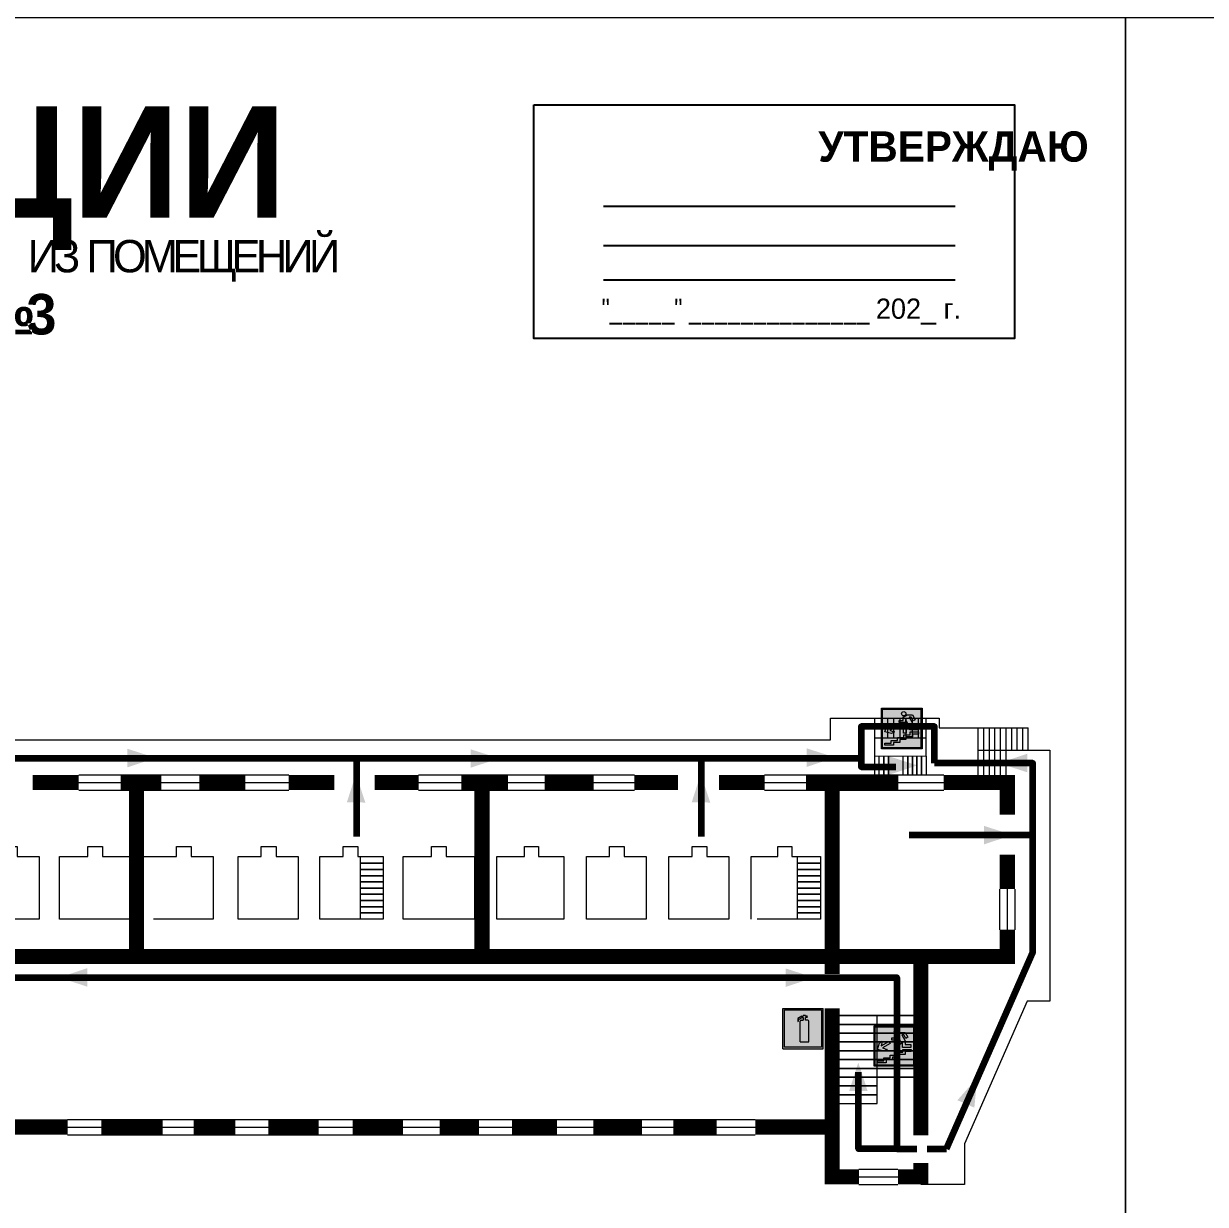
# Model space of a CAD drawing. Header units: millimetres. Extents: x 13810 to 67229, y 12374 to 21950.
# Drawn here: x 33169.7 to 33403.2, y 15101.3 to 15334.7 of the extents above; entities that cross this region are included whole.
import ezdxf

# ---------------------------------------------------------------- set-up
doc = ezdxf.new("R2010")
doc.units = ezdxf.units.MM
doc.linetypes.add('{ Wide Dash }', pattern=[12, 4, -2, 4, -2])
doc.layers.add('План_Штампы', color=7, linetype='Continuous')
doc.styles.add('обычный', font='arial.ttf')

# ---------------------------------------------------------------- blocks, each defined once
blk = doc.blocks.new('вниз 3')
at = {"lineweight": 0, "true_color": 0xffffff}
h = blk.add_hatch(color=7, dxfattribs=at)
h.dxf.hatch_style = 1
h.paths.add_polyline_path([(40997.5, -4475.69), (40997.25, -4475.28), (40995.76, -4476.15), (40995.97, -4475.23), (40995.39, -4475.56), (40995.05, -4476.83), (40996.33, -4477.17), (40996.91, -4476.83), (40996, -4476.55)], flags=0)
h.paths.add_polyline_path([(40999.81, -4473.95), (41000.22, -4473.95), (41000.64, -4474.67), (41001.03, -4474.43), (41000.46, -4473.49), (41000.42, -4473.49), (40999.43, -4473.49), (40998.68, -4473.92), (40998.68, -4474.57), (40997.88, -4474.57), (40997.88, -4475), (40999.14, -4475), (40999.14, -4474.43), (40999.14, -4474.38), (40999.59, -4475.15), (40998.72, -4475.67), (40998.72, -4477.06), (40999.24, -4477.06), (40999.24, -4475.96), (40999.95, -4475.56), (40999.95, -4476.43), (41001.61, -4476.43), (41001.61, -4475.88), (41000.47, -4475.88), (41000.47, -4475.12)], flags=0)
h.paths.add_polyline_path([(40999.2, -4473.24, 1), (40998.35, -4473.24, 1)], flags=0)
h.paths.add_polyline_path([(41000.46, -4477.26), (41001.69, -4477.26), (41001.69, -4476.84), (41000.03, -4476.84), (41000.03, -4477.39), (40998.78, -4477.39), (40998.78, -4477.95), (40997.53, -4477.95), (40997.53, -4478.5), (40996.29, -4478.5), (40996.29, -4479.06), (40995.05, -4479.06), (40995.05, -4479.48), (40995.29, -4479.48), (40996.72, -4479.48), (40996.72, -4478.92), (40997.97, -4478.92), (40997.97, -4478.36), (40999.2, -4478.36), (40999.2, -4477.81), (41000.46, -4477.81)], flags=0)
h.paths.add_polyline_path([(41002.37, -4472.17), (40994.37, -4472.17), (40994.37, -4480.17), (41002.37, -4480.17)])
h.paths.add_polyline_path([(41002.16, -4479.96), (40994.57, -4479.96), (40994.57, -4472.37), (41002.16, -4472.37)], flags=16)
h.paths.add_polyline_path([(41001.61, -4475.88), (41001.61, -4476.43), (40999.95, -4476.43), (40999.95, -4475.56), (40999.24, -4475.96), (40999.24, -4477.06), (40998.72, -4477.06), (40998.72, -4475.67), (40999.59, -4475.15), (40999.14, -4474.38), (40999.14, -4474.43), (40999.14, -4475), (40997.88, -4475), (40997.88, -4474.57), (40998.68, -4474.57), (40998.68, -4473.92), (40999.43, -4473.49), (41000.42, -4473.49), (41000.46, -4473.49), (41001.03, -4474.43), (41000.64, -4474.67), (41000.22, -4473.95), (40999.81, -4473.95), (41000.47, -4475.12), (41000.47, -4475.88)], flags=0)
h.paths.add_polyline_path([(41001.69, -4476.84), (41001.69, -4477.26), (41000.46, -4477.26), (41000.46, -4477.81), (40999.2, -4477.81), (40999.2, -4478.36), (40997.97, -4478.36), (40997.97, -4478.92), (40996.72, -4478.92), (40996.72, -4479.48), (40995.05, -4479.48), (40995.05, -4479.06), (40996.29, -4479.06), (40996.29, -4478.5), (40997.53, -4478.5), (40997.53, -4477.95), (40998.78, -4477.95), (40998.78, -4477.39), (41000.03, -4477.39), (41000.03, -4476.84)], flags=0)
h.paths.add_polyline_path([(40998.35, -4473.24, -1), (40999.2, -4473.24, -1)], flags=0)
h.paths.add_polyline_path([(40997.5, -4475.69), (40996, -4476.55), (40996.91, -4476.83), (40996.33, -4477.17), (40995.05, -4476.83), (40995.39, -4475.56), (40995.97, -4475.23), (40995.76, -4476.15), (40997.25, -4475.28)], flags=0)
at = {"lineweight": 0}
h = blk.add_hatch(color=126, dxfattribs=at)
h.dxf.hatch_style = 1
h.paths.add_polyline_path([(41002.16, -4472.37), (40994.57, -4472.37), (40994.57, -4479.96), (41002.16, -4479.96)])
h.paths.add_polyline_path([(40995.97, -4475.23), (40995.76, -4476.15), (40997.25, -4475.28), (40997.5, -4475.69), (40996, -4476.55), (40996.91, -4476.83), (40996.33, -4477.17), (40995.05, -4476.83), (40995.39, -4475.56)], flags=16)
h.paths.add_polyline_path([(40997.88, -4474.57), (40998.68, -4474.57), (40998.68, -4473.92), (40999.43, -4473.49), (41000.42, -4473.49), (41000.46, -4473.49), (41001.03, -4474.43), (41000.64, -4474.67), (41000.22, -4473.95), (40999.81, -4473.95), (41000.47, -4475.12), (41000.47, -4475.88), (41001.61, -4475.88), (41001.61, -4476.43), (40999.95, -4476.43), (40999.95, -4475.56), (40999.24, -4475.96), (40999.24, -4477.06), (40998.72, -4477.06), (40998.72, -4475.67), (40999.59, -4475.15), (40999.14, -4474.38), (40999.14, -4474.43), (40999.14, -4475), (40997.88, -4475)], flags=16)
h.paths.add_polyline_path([(40998.35, -4473.24, -1), (40999.2, -4473.24, -1)], flags=16)
h.paths.add_polyline_path([(40997.53, -4477.95), (40998.78, -4477.95), (40998.78, -4477.39), (41000.03, -4477.39), (41000.03, -4476.84), (41001.69, -4476.84), (41001.69, -4477.26), (41000.46, -4477.26), (41000.46, -4477.81), (40999.2, -4477.81), (40999.2, -4478.36), (40997.97, -4478.36), (40997.97, -4478.92), (40996.72, -4478.92), (40996.72, -4479.48), (40995.05, -4479.48), (40995.05, -4479.06), (40996.29, -4479.06), (40996.29, -4478.5), (40997.53, -4478.5)], flags=16)
at = {"lineweight": 0, "true_color": 0xffffff}
h = blk.add_hatch(color=7, dxfattribs=at)
h.dxf.hatch_style = 1
h.paths.add_polyline_path([(40999.2, -4473.24, 1), (40998.35, -4473.24, 1)])
h.paths.add_polyline_path([(40999.81, -4473.95), (41000.22, -4473.95), (41000.64, -4474.67), (41001.03, -4474.43), (41000.46, -4473.49), (41000.42, -4473.49), (40999.43, -4473.49), (40998.68, -4473.92), (40998.68, -4474.57), (40997.88, -4474.57), (40997.88, -4475), (40999.14, -4475), (40999.14, -4474.43), (40999.14, -4474.38), (40999.59, -4475.15), (40998.72, -4475.67), (40998.72, -4477.06), (40999.24, -4477.06), (40999.24, -4475.96), (40999.95, -4475.56), (40999.95, -4476.43), (41001.61, -4476.43), (41001.61, -4475.88), (41000.47, -4475.88), (41000.47, -4475.12)])
h.paths.add_polyline_path([(40999.2, -4477.81), (41000.46, -4477.81), (41000.46, -4477.26), (41001.69, -4477.26), (41001.69, -4476.84), (41000.03, -4476.84), (41000.03, -4477.39), (40998.78, -4477.39), (40998.78, -4477.95), (40997.53, -4477.95), (40997.53, -4478.5), (40996.29, -4478.5), (40996.29, -4479.06), (40995.05, -4479.06), (40995.05, -4479.48), (40995.29, -4479.48), (40996.72, -4479.48), (40996.72, -4478.92), (40997.97, -4478.92), (40997.97, -4478.36), (40999.2, -4478.36)])
h.paths.add_polyline_path([(40997.5, -4475.69), (40997.25, -4475.28), (40995.76, -4476.15), (40995.97, -4475.23), (40995.39, -4475.56), (40995.05, -4476.83), (40996.33, -4477.17), (40996.91, -4476.83), (40996, -4476.55)])
at = {"color": 126, "lineweight": 0}
for points in [[(40994.37, -4472.17), (41002.37, -4472.17), (41002.37, -4480.17), (40994.37, -4480.17)], [(40994.57, -4472.37), (41002.16, -4472.37), (41002.16, -4479.96), (40994.57, -4479.96)]]:
    blk.add_lwpolyline(points, close=True, dxfattribs=at)
for points in [[(40999.14, -4474.43), (40999.14, -4475), (40997.88, -4475), (40997.88, -4474.57), (40998.68, -4474.57), (40998.68, -4473.92), (40999.43, -4473.49), (41000.42, -4473.49), (41000.46, -4473.49), (41001.03, -4474.43), (41000.64, -4474.67), (41000.22, -4473.95), (40999.81, -4473.95), (41000.47, -4475.12), (41000.47, -4475.88), (41001.61, -4475.88), (41001.61, -4476.43), (40999.95, -4476.43), (40999.95, -4475.56), (40999.24, -4475.96), (40999.24, -4477.06), (40998.72, -4477.06), (40998.72, -4475.67), (40999.59, -4475.15), (40999.14, -4474.38), (40999.14, -4474.43)], [(40995.05, -4476.83), (40995.39, -4475.56), (40995.97, -4475.23), (40995.76, -4476.15), (40997.25, -4475.28), (40997.5, -4475.69), (40996, -4476.55), (40996.91, -4476.83), (40996.33, -4477.17), (40995.05, -4476.83)], [(40995.29, -4479.48), (40995.05, -4479.48), (40995.05, -4479.06), (40996.29, -4479.06), (40996.29, -4478.5), (40997.53, -4478.5), (40997.53, -4477.95), (40998.78, -4477.95), (40998.78, -4477.39), (41000.03, -4477.39), (41000.03, -4476.84), (41001.69, -4476.84), (41001.69, -4477.26), (41000.46, -4477.26), (41000.46, -4477.81), (40999.2, -4477.81), (40999.2, -4478.36), (40997.97, -4478.36), (40997.97, -4478.92), (40996.72, -4478.92), (40996.72, -4479.48), (40995.05, -4479.48)]]:
    blk.add_lwpolyline(points, dxfattribs=at)
blk.add_circle((40998.77, -4473.24), 0.426, dxfattribs=at)
blk = doc.blocks.new('A$C3AD82952')
at = {"true_color": 0xf5f5ff}
h = blk.add_hatch(color=7, dxfattribs=at)
h.dxf.hatch_style = 1
h.paths.add_polyline_path([(8.21, 8.73, 0.414214), (7.89, 9.05), (7.22, 9.05), (7.22, 9.92), (7.59, 9.92, 1), (7.57, 10.36), (7.22, 10.36), (7.22, 10.6), (6.43, 10.6), (6.43, 10.36), (6.01, 10.36), (4.74, 9.59), (4.74, 8.69), (4.98, 8.73), (4.98, 9.26), (6.12, 9.91), (6.43, 9.91), (6.43, 9.05), (5.76, 9.05, 0.414214), (5.44, 8.73), (5.44, 2.2), (8.21, 2.2)], flags=0)
h.paths.add_polyline_path([(12.8, 12.8), (0, 12.8), (0, 0), (12.8, 0)])
h.paths.add_polyline_path([(0.51, 12.29), (12.29, 12.29), (12.29, 0.51), (0.51, 0.51)], flags=16)
h.paths.add_polyline_path([(4.74, 9.59), (6.01, 10.36), (6.43, 10.36), (6.43, 10.6), (7.22, 10.6), (7.22, 10.36), (7.59, 10.36, -0.94586), (7.59, 9.92), (7.22, 9.92), (7.22, 9.05), (7.89, 9.05, -0.414214), (8.21, 8.73), (8.21, 2.2), (5.44, 2.2), (5.44, 8.73, -0.414214), (5.76, 9.05), (6.43, 9.05), (6.43, 9.91), (6.12, 9.91), (4.98, 9.26), (4.98, 8.73), (4.74, 8.69)], flags=0)
h = blk.add_hatch(color=242)
h.dxf.hatch_style = 1
h.paths.add_polyline_path([(12.29, 12.29), (0.51, 12.29), (0.51, 0.51), (12.29, 0.51)])
h.paths.add_polyline_path([(4.74, 8.69), (4.74, 9.59), (6.01, 10.36), (6.43, 10.36), (6.43, 10.6), (7.22, 10.6), (7.22, 10.36), (7.59, 10.36, -0.94586), (7.59, 9.92), (7.22, 9.92), (7.22, 9.05), (7.89, 9.05, -0.414214), (8.21, 8.73), (8.21, 2.2), (5.44, 2.2), (5.44, 8.73, -0.414214), (5.76, 9.05), (6.43, 9.05), (6.43, 9.91), (6.12, 9.91), (4.98, 9.26), (4.98, 8.73)], flags=16)
h = blk.add_hatch(color=7, dxfattribs=at)
h.dxf.hatch_style = 1
h.paths.add_polyline_path([(8.21, 8.73, 0.414214), (7.89, 9.05), (7.22, 9.05), (7.22, 9.92), (7.59, 9.92, 1), (7.57, 10.36), (7.22, 10.36), (7.22, 10.6), (6.43, 10.6), (6.43, 10.36), (6.01, 10.36), (4.74, 9.59), (4.74, 8.69), (4.98, 8.73), (4.98, 9.26), (6.12, 9.91), (6.43, 9.91), (6.43, 9.05), (5.76, 9.05, 0.414214), (5.44, 8.73), (5.44, 2.2), (8.21, 2.2)])
at = {"color": 242, "lineweight": 5}
for p, q in [((0, 0), (0, 12.8)), ((0, 12.8), (12.8, 12.8)), ((12.8, 0), (12.8, 12.8)), ((6.01, 10.36), (4.74, 9.59)), ((4.74, 9.59), (4.74, 8.69)), ((4.74, 8.69), (4.98, 8.73)), ((4.98, 9.26), (6.12, 9.91)), ((4.98, 8.73), (4.98, 9.26)), ((5.44, 2.2), (5.44, 8.73)), ((5.76, 9.05), (6.43, 9.05)), ((6.01, 10.36), (6.43, 10.36)), ((6.12, 9.91), (6.43, 9.91)), ((7.22, 10.6), (6.43, 10.6)), ((6.43, 10.6), (6.43, 10.36)), ((6.43, 9.91), (6.43, 9.05)), ((7.22, 10.36), (7.22, 10.6)), ((7.59, 10.36), (7.22, 10.36)), ((7.22, 9.05), (7.22, 9.92)), ((7.59, 9.92), (7.22, 9.92)), ((7.89, 9.05), (7.22, 9.05)), ((8.21, 2.2), (8.21, 8.73)), ((0, 0), (12.8, 0)), ((5.44, 2.2), (8.21, 2.2))]:
    blk.add_line(p, q, dxfattribs=at)
blk.add_lwpolyline([(0.51, 12.29), (12.29, 12.29), (12.29, 0.51), (0.51, 0.51)], close=True, dxfattribs=at)
for centre, radius, start, end in [((5.76, 8.73), 0.32, 90, 180), ((7.58, 10.14), 0.223, 273.1875, 86.8125), ((7.89, 8.73), 0.32, 0, 90)]:
    blk.add_arc(centre, radius, start, end, dxfattribs=at)

msp = doc.modelspace()

# ---------------------------------------------------------------- linework, layer by layer
at = {"color": 126, "lineweight": 0, "true_color": 0x008754}
for points in [[(32787.42, 15335.9), (33387.42, 15335.9), (33387.42, 14940.9), (32787.42, 14940.9)], [(32787.42, 15335.9), (33387.42, 15335.9), (33387.42, 14940.9), (32787.42, 14940.9)], [(32787.42, 15335.9), (33387.42, 15335.9), (33387.42, 14940.9), (32787.42, 14940.9)], [(32787.42, 15335.9), (33387.42, 15335.9), (33387.42, 14940.9), (32787.42, 14940.9)], [(33387.42, 15335.9), (33987.42, 15335.9), (33987.42, 14940.9), (33387.42, 14940.9)], [(33387.42, 15335.9), (33987.42, 15335.9), (33987.42, 14940.9), (33387.42, 14940.9)], [(33387.42, 15335.9), (33987.42, 15335.9), (33987.42, 14940.9), (33387.42, 14940.9)], [(33387.42, 15335.9), (33987.42, 15335.9), (33987.42, 14940.9), (33387.42, 14940.9)]]:
    msp.add_lwpolyline(points, close=True, dxfattribs=at)
msp.add_lwpolyline([(33270.51, 15318.67), (33365.51, 15318.67), (33365.51, 15272.46), (33270.51, 15272.46)], close=True)
for points in [[(33284.26, 15298.62), (33353.78, 15298.62)], [(33284.26, 15290.86), (33353.78, 15290.86)], [(33284.26, 15284.07), (33353.78, 15284.07)]]:
    msp.add_lwpolyline(points)
at = {"lineweight": 0}
for points in [[(32944.88, 15184.67), (32944.88, 15193.1), (33329.15, 15193.1), (33329.15, 15197.4), (33350.6, 15197.4), (33350.6, 15195.47), (33368.23, 15195.47)], [(33337.9, 15186.17), (33337.9, 15197.4)], [(33339.24, 15193.51), (33339.24, 15197.4)], [(33340.46, 15193.51), (33340.46, 15197.4)], [(33340.46, 15193.51), (33340.46, 15197.4)], [(33341.68, 15193.51), (33341.68, 15197.4)], [(33341.68, 15193.51), (33341.68, 15197.4)], [(33342.9, 15193.51), (33342.9, 15197.4)], [(33342.9, 15193.51), (33342.9, 15197.4)], [(33344.12, 15193.51), (33344.12, 15197.4)], [(33344.12, 15193.51), (33344.12, 15197.4)], [(33345.34, 15193.51), (33345.34, 15197.4)], [(33345.34, 15193.51), (33345.34, 15197.4)], [(33346.56, 15193.51), (33346.56, 15197.4)], [(33346.56, 15193.51), (33346.56, 15197.4)], [(33348.03, 15189.92), (33348.03, 15197.4)], [(33358.35, 15186.17), (33358.35, 15195.47)], [(33359.45, 15186.17), (33359.45, 15195.47)], [(33359.45, 15186.17), (33359.45, 15195.47)], [(33360.55, 15186.17), (33360.55, 15195.47)], [(33360.55, 15186.17), (33360.55, 15195.47)], [(33361.64, 15186.17), (33361.64, 15195.47)], [(33361.64, 15186.17), (33361.64, 15195.47)], [(33362.74, 15186.17), (33362.74, 15195.47)], [(33362.74, 15186.17), (33362.74, 15195.47)], [(33363.84, 15186.17), (33363.84, 15195.47)], [(33363.84, 15186.17), (33363.84, 15195.47)], [(33364.94, 15191.11), (33364.94, 15195.47)], [(33364.94, 15191.11), (33364.94, 15195.47)], [(33366.04, 15191.11), (33366.04, 15195.47)], [(33366.04, 15191.11), (33366.04, 15195.47)], [(33366.04, 15191.11), (33366.04, 15195.47)], [(33367.13, 15191.11), (33367.13, 15195.47)], [(33367.13, 15191.11), (33367.13, 15195.47)], [(33367.13, 15191.11), (33367.13, 15195.47)], [(33368.23, 15191.11), (33368.23, 15195.47)], [(33337.9, 15193.51), (33348.03, 15193.51)], [(33337.9, 15189.94), (33348.03, 15189.92)], [(33338.76, 15186.17), (33338.76, 15189.94)], [(33339.66, 15189.94), (33339.66, 15186.17)], [(33339.66, 15186.17), (33339.66, 15189.94)], [(33340.57, 15189.94), (33340.57, 15186.17)], [(33340.57, 15186.17), (33340.57, 15189.94)], [(33343.5, 15186.15), (33343.5, 15189.92)], [(33344.41, 15189.92), (33344.41, 15186.15)], [(33344.41, 15186.15), (33344.41, 15189.92)], [(33345.31, 15189.92), (33345.31, 15186.15)], [(33345.31, 15186.15), (33345.31, 15189.92)], [(33346.22, 15189.92), (33346.22, 15186.15)], [(33346.22, 15186.15), (33346.22, 15189.92)], [(33358.35, 15191.11), (33372.47, 15191.11), (33372.47, 15141.47), (33368.03, 15141.47), (33355.59, 15113.23), (33355.59, 15105.22), (33346.99, 15105.22)], [(33347.13, 15189.92), (33347.13, 15186.15)], [(33347.13, 15186.15), (33347.13, 15189.92)], [(33348.03, 15189.92), (33348.03, 15186.15)], [(33180.59, 15186.17), (33222.08, 15186.17)], [(33180.59, 15184.67), (33222.08, 15184.67)], [(33247.74, 15186.17), (33290.4, 15186.17)], [(33247.74, 15184.67), (33290.4, 15184.67)], [(33316.12, 15186.17), (33351.52, 15186.17)], [(33316.12, 15184.67), (33351.52, 15184.67)], [(33180.59, 15183.17), (33222.08, 15183.17)], [(33247.74, 15183.17), (33290.4, 15183.17)], [(33316.12, 15183.17), (33351.52, 15183.17)], [(33160.93, 15157.68), (33160.93, 15170.05), (33165.49, 15170.05), (33165.49, 15172), (33168.4, 15172), (33168.4, 15170.05), (33172.76, 15170.05), (33172.76, 15157.68), (33160.93, 15157.68)], [(33176.78, 15157.68), (33176.78, 15170.05), (33182.36, 15170.05), (33182.36, 15172), (33185.25, 15172), (33185.25, 15170.05), (33190.85, 15170.05), (33190.85, 15157.68), (33176.78, 15157.68)], [(33192.07, 15157.68), (33192.07, 15170.05), (33199.89, 15170.05), (33199.89, 15172), (33202.8, 15172), (33202.8, 15170.05), (33207.16, 15170.05), (33207.16, 15157.68), (33195.33, 15157.68)], [(33212.09, 15157.68), (33212.09, 15170.05), (33216.65, 15170.05), (33216.65, 15172), (33219.56, 15172), (33219.56, 15170.05), (33223.92, 15170.05), (33223.92, 15157.68), (33212.09, 15157.68)], [(33228.24, 15157.68), (33228.24, 15170.05), (33232.81, 15170.05), (33232.81, 15172), (33235.71, 15172), (33235.71, 15170.05), (33236.18, 15170.05), (33236.18, 15157.68), (33228.24, 15157.68)], [(33244.71, 15157.68), (33244.71, 15170.05), (33250.29, 15170.05), (33250.29, 15172), (33253.18, 15172), (33253.18, 15170.05), (33258.78, 15170.05), (33258.78, 15157.68), (33244.71, 15157.68)], [(33263.17, 15157.68), (33263.17, 15170.05), (33268.68, 15170.05), (33268.68, 15172), (33271.44, 15172), (33271.44, 15170.05), (33276.47, 15170.05), (33276.47, 15157.68), (33263.17, 15157.68)], [(33280.9, 15157.68), (33280.9, 15170.05), (33285.47, 15170.05), (33285.47, 15172), (33288.37, 15172), (33288.37, 15170.05), (33292.74, 15170.05), (33292.74, 15157.68), (33280.9, 15157.68)], [(33297.22, 15157.68), (33297.22, 15170.05), (33301.78, 15170.05), (33301.78, 15172), (33304.69, 15172), (33304.69, 15170.05), (33309.05, 15170.05), (33309.05, 15157.68), (33297.22, 15157.68)], [(33313.43, 15157.68), (33313.43, 15170.05), (33318.75, 15170.05), (33318.75, 15172), (33321.51, 15172), (33321.51, 15170.05), (33322.56, 15170.05), (33322.56, 15157.68), (33314.63, 15157.68)], [(33236.18, 15170.05), (33240.75, 15170.05)], [(33236.18, 15168.71), (33240.75, 15168.71)], [(33240.75, 15168.71), (33236.18, 15168.71)], [(33240.75, 15170.05), (33240.75, 15157.68)], [(33322.56, 15170.05), (33327.14, 15170.05)], [(33322.56, 15168.71), (33327.14, 15168.71)], [(33327.14, 15168.71), (33322.56, 15168.71)], [(33327.14, 15170.05), (33327.14, 15157.68)], [(33236.18, 15167.48), (33240.75, 15167.48)], [(33240.75, 15167.48), (33236.18, 15167.48)], [(33236.18, 15166.26), (33240.75, 15166.26)], [(33240.75, 15166.26), (33236.18, 15166.26)], [(33322.56, 15167.48), (33327.14, 15167.48)], [(33327.14, 15167.48), (33322.56, 15167.48)], [(33322.56, 15166.26), (33327.14, 15166.26)], [(33327.14, 15166.26), (33322.56, 15166.26)], [(33236.18, 15165.03), (33240.75, 15165.03)], [(33240.75, 15165.03), (33236.18, 15165.03)], [(33236.18, 15163.81), (33240.75, 15163.81)], [(33240.75, 15163.81), (33236.18, 15163.81)], [(33322.56, 15165.03), (33327.14, 15165.03)], [(33327.14, 15165.03), (33322.56, 15165.03)], [(33322.56, 15163.81), (33327.14, 15163.81)], [(33327.14, 15163.81), (33322.56, 15163.81)], [(33362.6, 15155.58), (33362.6, 15163.62)], [(33364.1, 15155.58), (33364.1, 15163.62)], [(33365.6, 15155.58), (33365.6, 15163.62)], [(33236.18, 15162.58), (33240.75, 15162.58)], [(33240.75, 15162.58), (33236.18, 15162.58)], [(33236.18, 15161.35), (33240.75, 15161.35)], [(33240.75, 15161.35), (33236.18, 15161.35)], [(33322.56, 15162.58), (33327.14, 15162.58)], [(33327.14, 15162.58), (33322.56, 15162.58)], [(33322.56, 15161.35), (33327.14, 15161.35)], [(33327.14, 15161.35), (33322.56, 15161.35)], [(33236.18, 15160.13), (33240.75, 15160.13)], [(33240.75, 15160.13), (33236.18, 15160.13)], [(33322.56, 15160.13), (33327.14, 15160.13)], [(33327.14, 15160.13), (33322.56, 15160.13)], [(33236.18, 15158.9), (33240.75, 15158.9)], [(33240.75, 15158.9), (33236.18, 15158.9)], [(33240.75, 15157.68), (33236.18, 15157.68)], [(33322.56, 15158.9), (33327.14, 15158.9)], [(33327.14, 15158.9), (33322.56, 15158.9)], [(33327.14, 15157.68), (33322.56, 15157.68)], [(33346.99, 15138.61), (33329.47, 15138.61)], [(33329.47, 15138.61), (33346.99, 15138.61)], [(33338.37, 15121.21), (33338.37, 15138.61)], [(33346.99, 15136.87), (33329.47, 15136.87)], [(33329.47, 15136.87), (33346.99, 15136.87)], [(33346.99, 15136.87), (33329.47, 15136.87)], [(33329.47, 15136.87), (33346.99, 15136.87)], [(33346.99, 15135.13), (33329.47, 15135.13)], [(33329.47, 15135.13), (33346.99, 15135.13)], [(33346.99, 15135.13), (33329.47, 15135.13)], [(33329.47, 15135.13), (33346.99, 15135.13)], [(33346.99, 15133.39), (33329.47, 15133.39)], [(33329.47, 15133.39), (33346.99, 15133.39)], [(33346.99, 15133.39), (33329.47, 15133.39)], [(33329.47, 15133.39), (33346.99, 15133.39)], [(33346.99, 15131.65), (33329.47, 15131.65)], [(33329.47, 15131.65), (33346.99, 15131.65)], [(33346.99, 15131.65), (33329.47, 15131.65)], [(33329.47, 15131.65), (33346.99, 15131.65)], [(33346.99, 15129.91), (33329.47, 15129.91)], [(33329.47, 15129.91), (33346.99, 15129.91)], [(33346.99, 15129.91), (33329.47, 15129.91)], [(33329.47, 15129.91), (33346.99, 15129.91)], [(33346.99, 15128.17), (33329.47, 15128.17)], [(33329.47, 15128.17), (33346.99, 15128.17)], [(33346.99, 15128.17), (33329.47, 15128.17)], [(33329.47, 15128.17), (33346.99, 15128.17)], [(33346.99, 15126.43), (33329.47, 15126.43)], [(33329.47, 15126.43), (33346.99, 15126.43)], [(33338.37, 15124.69), (33329.47, 15124.69)], [(33329.47, 15124.69), (33338.37, 15124.69)], [(33338.37, 15122.95), (33329.47, 15122.95)], [(33329.47, 15122.95), (33338.37, 15122.95)], [(33329.47, 15121.21), (33338.37, 15121.21)], [(33178.36, 15118.07), (33314.25, 15118.07)], [(33178.36, 15116.56), (33314.25, 15116.57)], [(33178.36, 15115.06), (33314.25, 15115.06)], [(33334.75, 15108.22), (33342.46, 15108.22)], [(33334.75, 15106.72), (33342.46, 15106.72)], [(33334.75, 15105.22), (33342.46, 15105.22)]]:
    msp.add_lwpolyline(points, dxfattribs=at)
at = {"color": 126, "lineweight": 100, "true_color": 0x008754}
for points in [[(33349.67, 15188.53), (33349.67, 15195.76), (33335.19, 15195.76), (33335.19, 15187.76), (33342.02, 15187.76)], [(32982.68, 15173.54), (32982.68, 15189.51), (33335.19, 15189.51)], [(33235.44, 15189.51), (33235.44, 15174.02)], [(33303.59, 15189.51), (33303.59, 15174.02)], [(33352.08, 15112.29), (33369.13, 15151.08), (33369.13, 15188.53), (33349.67, 15188.53)], [(33369.13, 15174.3), (33344.67, 15174.3)], [(33161.94, 15146.15), (33342.22, 15146.15), (33342.22, 15112.29), (33334.64, 15112.29), (33334.64, 15127.45)]]:
    msp.add_lwpolyline(points, dxfattribs=at)
at = {"lineweight": 0, "const_width": 3}
for points in [[(33180.59, 15184.67), (33171.48, 15184.67)], [(33196.89, 15184.67), (33188.84, 15184.67)], [(33191.99, 15184.67), (33191.99, 15150.3)], [(33213.51, 15184.67), (33204.4, 15184.67)], [(33231.08, 15184.67), (33222.08, 15184.67)], [(33247.74, 15184.67), (33239.06, 15184.67)], [(33265.42, 15184.67), (33256.21, 15184.67)], [(33260.28, 15184.67), (33260.28, 15150.3)], [(33282.35, 15184.67), (33272.62, 15184.67)], [(33298.97, 15184.67), (33290.4, 15184.67)], [(33316.12, 15184.67), (33307.12, 15184.67)], [(33342.52, 15184.67), (33324.32, 15184.67)], [(33329.47, 15184.67), (33329.47, 15146.83)], [(33364.1, 15178.32), (33364.1, 15184.67), (33351.52, 15184.67)], [(33364.1, 15163.62), (33364.1, 15170.39)], [(33364.1, 15155.58), (33364.1, 15150.3), (32954.46, 15150.3)], [(33346.99, 15114.95), (33346.99, 15150.3)], [(33329.47, 15116.57), (33329.47, 15140.06)], [(33163.8, 15116.57), (33178.36, 15116.57)], [(33185.01, 15116.57), (33197.15, 15116.57)], [(33203.27, 15116.57), (33211.5, 15116.57)], [(33218.05, 15116.57), (33227.97, 15116.57)], [(33234.72, 15116.57), (33244.65, 15116.57)], [(33251.87, 15116.57), (33259.68, 15116.57)], [(33266.22, 15116.57), (33275.09, 15116.57)], [(33282.27, 15116.57), (33291.87, 15116.57)], [(33298.1, 15116.57), (33306.65, 15116.57)], [(33314.25, 15116.57), (33329.47, 15116.57), (33329.47, 15106.72), (33334.75, 15106.72)], [(33342.46, 15106.72), (33346.99, 15106.72), (33346.99, 15109.46)]]:
    msp.add_lwpolyline(points, dxfattribs=at)
at = {"color": 126, "linetype": '{ Wide Dash }', "lineweight": 100, "true_color": 0x008754}
msp.add_lwpolyline([(33342.22, 15112.29), (33352.08, 15112.29)], dxfattribs=at)
at = {"layer": 'План_Штампы', "color": 126, "true_color": 0x008754}
for points in [[(33190.19, 15187.69), (33190.2, 15191.35), (33195.82, 15189.54)], [(33258.01, 15187.6), (33258.01, 15191.26), (33263.63, 15189.45)], [(33324.45, 15187.77), (33324.46, 15191.43), (33330.08, 15189.63)], [(33340.68, 15186.21), (33340.69, 15189.87), (33346.31, 15188.06)], [(33368.04, 15190.37), (33368.03, 15186.7), (33362.41, 15188.51)], [(33237.21, 15180.73), (33233.55, 15180.74), (33235.36, 15186.36)], [(33305.36, 15180.73), (33301.7, 15180.74), (33303.51, 15186.36)], [(33359.47, 15172.45), (33359.47, 15176.11), (33365.09, 15174.3)], [(33182.29, 15147.98), (33182.28, 15144.32), (33176.66, 15146.13)], [(33320.25, 15144.27), (33320.25, 15147.93), (33325.87, 15146.12)], [(33336.48, 15123.69), (33332.82, 15123.7), (33334.63, 15129.32)], [(33357.56, 15120.4), (33354.21, 15121.88), (33358.14, 15126.29)]]:
    msp.add_solid(points, dxfattribs=at)

# ---------------------------------------------------------------- block references
at = {"color": 126, "true_color": 0x008754}
for p in [(-7655.15, 19671.52), (-7656.6, 19608.75)]:
    msp.add_blockref('вниз 3', p, dxfattribs=at)
at = {"xscale": 0.625, "yscale": 0.625, "zscale": 0.625}
msp.add_blockref('A$C3AD82952', (33319.71, 15132.03), dxfattribs=at)

# ---------------------------------------------------------------- texts
at = {"lineweight": 0, "style": 'обычный'}
for s, insert, char_height, width, attachment_point in [('{\\fProxima Nova Rg|b1|i0|c204|p2;ПЛАН ЭВАКУАЦИИ}', (32944.44, 15318.33), 22, 493.8901, 1), ('\\pi-18,l18,t18;{\\fProxima Nova Rg|b1|i0|c204|p2;УТВЕРЖДАЮ\\H1.1997x; }', (33353.45, 15309.54), 6, 126.6484, 5), ('{\\fArial Narrow|b0|i0|c204|p34;"_____" ______________ \\fProxima Nova Rg|b0|i0|c204|p2;202_ г. }', (33319.41, 15277.78), 4, 78.6503, 5)]:
    msp.add_mtext(s, dxfattribs=dict(at, insert=insert, char_height=char_height, width=width, attachment_point=attachment_point))
at = {"color": 0, "lineweight": 0, "insert": (33093.83, 15286.55), "char_height": 8, "width": 449.2158, "attachment_point": 5, "style": 'обычный'}
msp.add_mtext('{\\fArial Black|b1|i0|c204|p34;\\H2x;\\T0.85;  \\fArial Narrow|b0|i0|c204|p34;\\H0.8x;\\W0.9;\\P\\fProxima Nova Rg|b0|i0|c204|p2;\\H0.5x;\\W1;\\C256;ПРИ ПОЖАРЕ  ИЛИ ДРУГИХ ЧРЕЗВЫЧАЙНЫХ СИТУАЦИЯХ  ИЗ ПОМЕЩЕНИЙ \\fProxima Nova Rg|b1|i0|c204|p2;\\H1.25x;\\P ОКН  ЦЭН:  ЗДАНИЕ ПЕРЕДЕЛА №3\\P2 ЭТАЖ}', dxfattribs=at)

doc.saveas('drawing.dxf')
